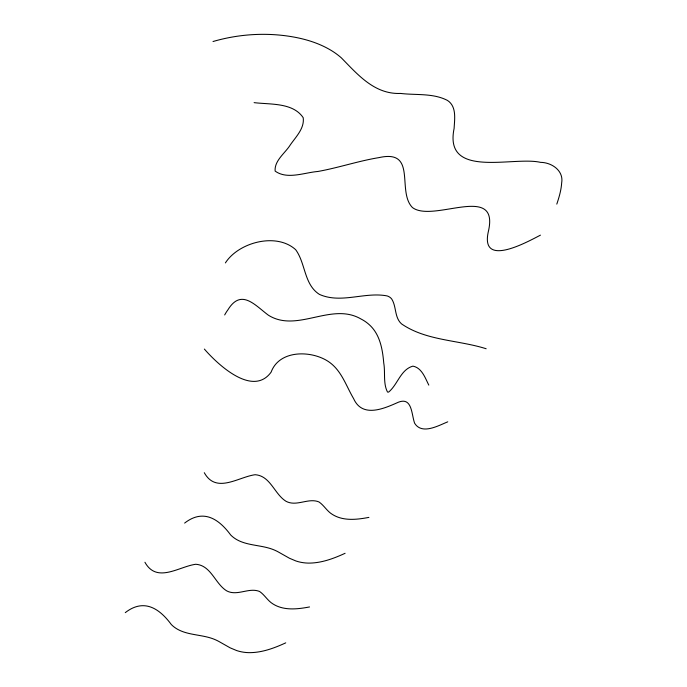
<?xml version="1.0" encoding="UTF-8"?>
<svg xmlns="http://www.w3.org/2000/svg" width="687" height="687" viewBox="0 0 687 687"><rect width="100%" height="100%" fill="white"/><g stroke="black" fill="none" stroke-linecap="round" stroke-linejoin="round"><path stroke-width="1.03" d="M556.805 204.108C559.115 197.212 561.21 190.153 561.674 182.854C563.821 170.634 551.678 162.433 540.506 162.355C513.198 156.001 443.57 179.427 454.107 128.443C454.605 118.98 456.803 106.511 447.477 100.431C433.102 92.96 416.185 95.313 400.581 93.441C374.484 94.488 357.807 74.608 341.31 57.828A79.589 67.79 -9.3 0 0 332.688 51.353C318.253 42.216 301.378 37.751 284.564 35.638A153.235 130.521 -9.3 0 0 213.013 41.521M224.675 314.947L225.379 313.701A52.779 44.956 -9.3 0 1 227.921 309.811C241.214 288.197 254.954 305.2 268.342 315.17C297.033 333.264 331.246 301.833 360.83 318.905A41.357 35.226 -9.3 0 1 369.271 324.702C380.014 334.32 382.59 349.348 383.741 363.011C385.467 372.491 382.968 383.423 387.528 392.071L388.61 392.097C397.713 384.66 400.607 369.494 412.93 366.137C421.801 367.777 425.201 377.97 428.8 385.115M225.396 262.915C238.544 242.348 276.38 232.12 295.676 249.699C305.724 263.404 303.937 284.555 319.438 294.405C341.087 304.032 364.806 291.58 387.125 295.925A9.893 8.424 -9.3 0 1 391.753 299.077C396.579 306.685 394.347 317.385 401.491 323.852C426.103 340.881 458.306 339.885 486.156 348.747M184.631 523.082C203.309 508.552 218.852 518.934 230.677 534.975C241.094 545.547 256.938 544.327 270.146 548.484A43.659 37.184 -9.3 0 1 278.287 551.944L289.467 558.256L296.003 561.004A37.459 31.903 -9.3 0 0 308.077 563.1C321.044 563.271 333.478 558.634 345.106 553.293M125.274 612.632C143.952 598.102 159.487 608.493 171.312 624.535C181.729 635.106 197.581 633.886 210.78 638.034A43.659 37.184 -9.3 0 1 218.93 641.495L230.102 647.815L236.646 650.563A37.459 31.903 -9.3 0 0 248.711 652.65C261.687 652.83 274.122 648.193 285.74 642.852M540.446 235.143C526.208 242.528 479.5 268.359 488.5 230.875C499.286 182.665 433.188 223.198 412.449 207.543C396.433 191.278 417.636 148.942 379.009 157.606C358.365 160.981 338.468 167.791 317.883 171.475C304.289 172.583 287.157 179.848 275.126 171.08C274.276 160.492 285.26 153.107 290.386 144.768C295.968 136.739 304.642 128.28 303.207 117.692C292.902 102.406 270.472 104.647 254.104 102.638M447.752 421.827C438.143 425.734 421.912 435.008 414.63 423.235C411.247 413.84 412.337 395.197 396.416 403.097C382.333 409.315 361.989 417.533 353.582 398.563C346.317 386.292 341.877 371.547 329.992 362.676A40.439 34.444 -9.3 0 0 323.783 358.906C306.479 350.413 278.767 351.34 271.107 372.148C252.696 397.524 217.461 364.204 204.374 349.073M368.902 517.388C356.905 519.664 343.217 521.278 332.353 514.408C327.003 511.222 324.058 505.357 318.94 501.931C308.3 497.534 296.586 506.963 286.05 501.304C274.379 494.142 270.523 475.816 255.152 474.717C238.355 476.958 216.19 494.168 204.288 472.708M309.536 606.947C297.548 609.214 283.86 610.837 272.997 603.967C267.647 600.773 264.701 594.908 259.583 591.481C248.934 587.084 237.23 596.522 226.684 590.854C215.014 583.692 211.158 565.367 195.795 564.267C178.998 566.517 156.834 583.727 144.931 562.258"/></g></svg>
